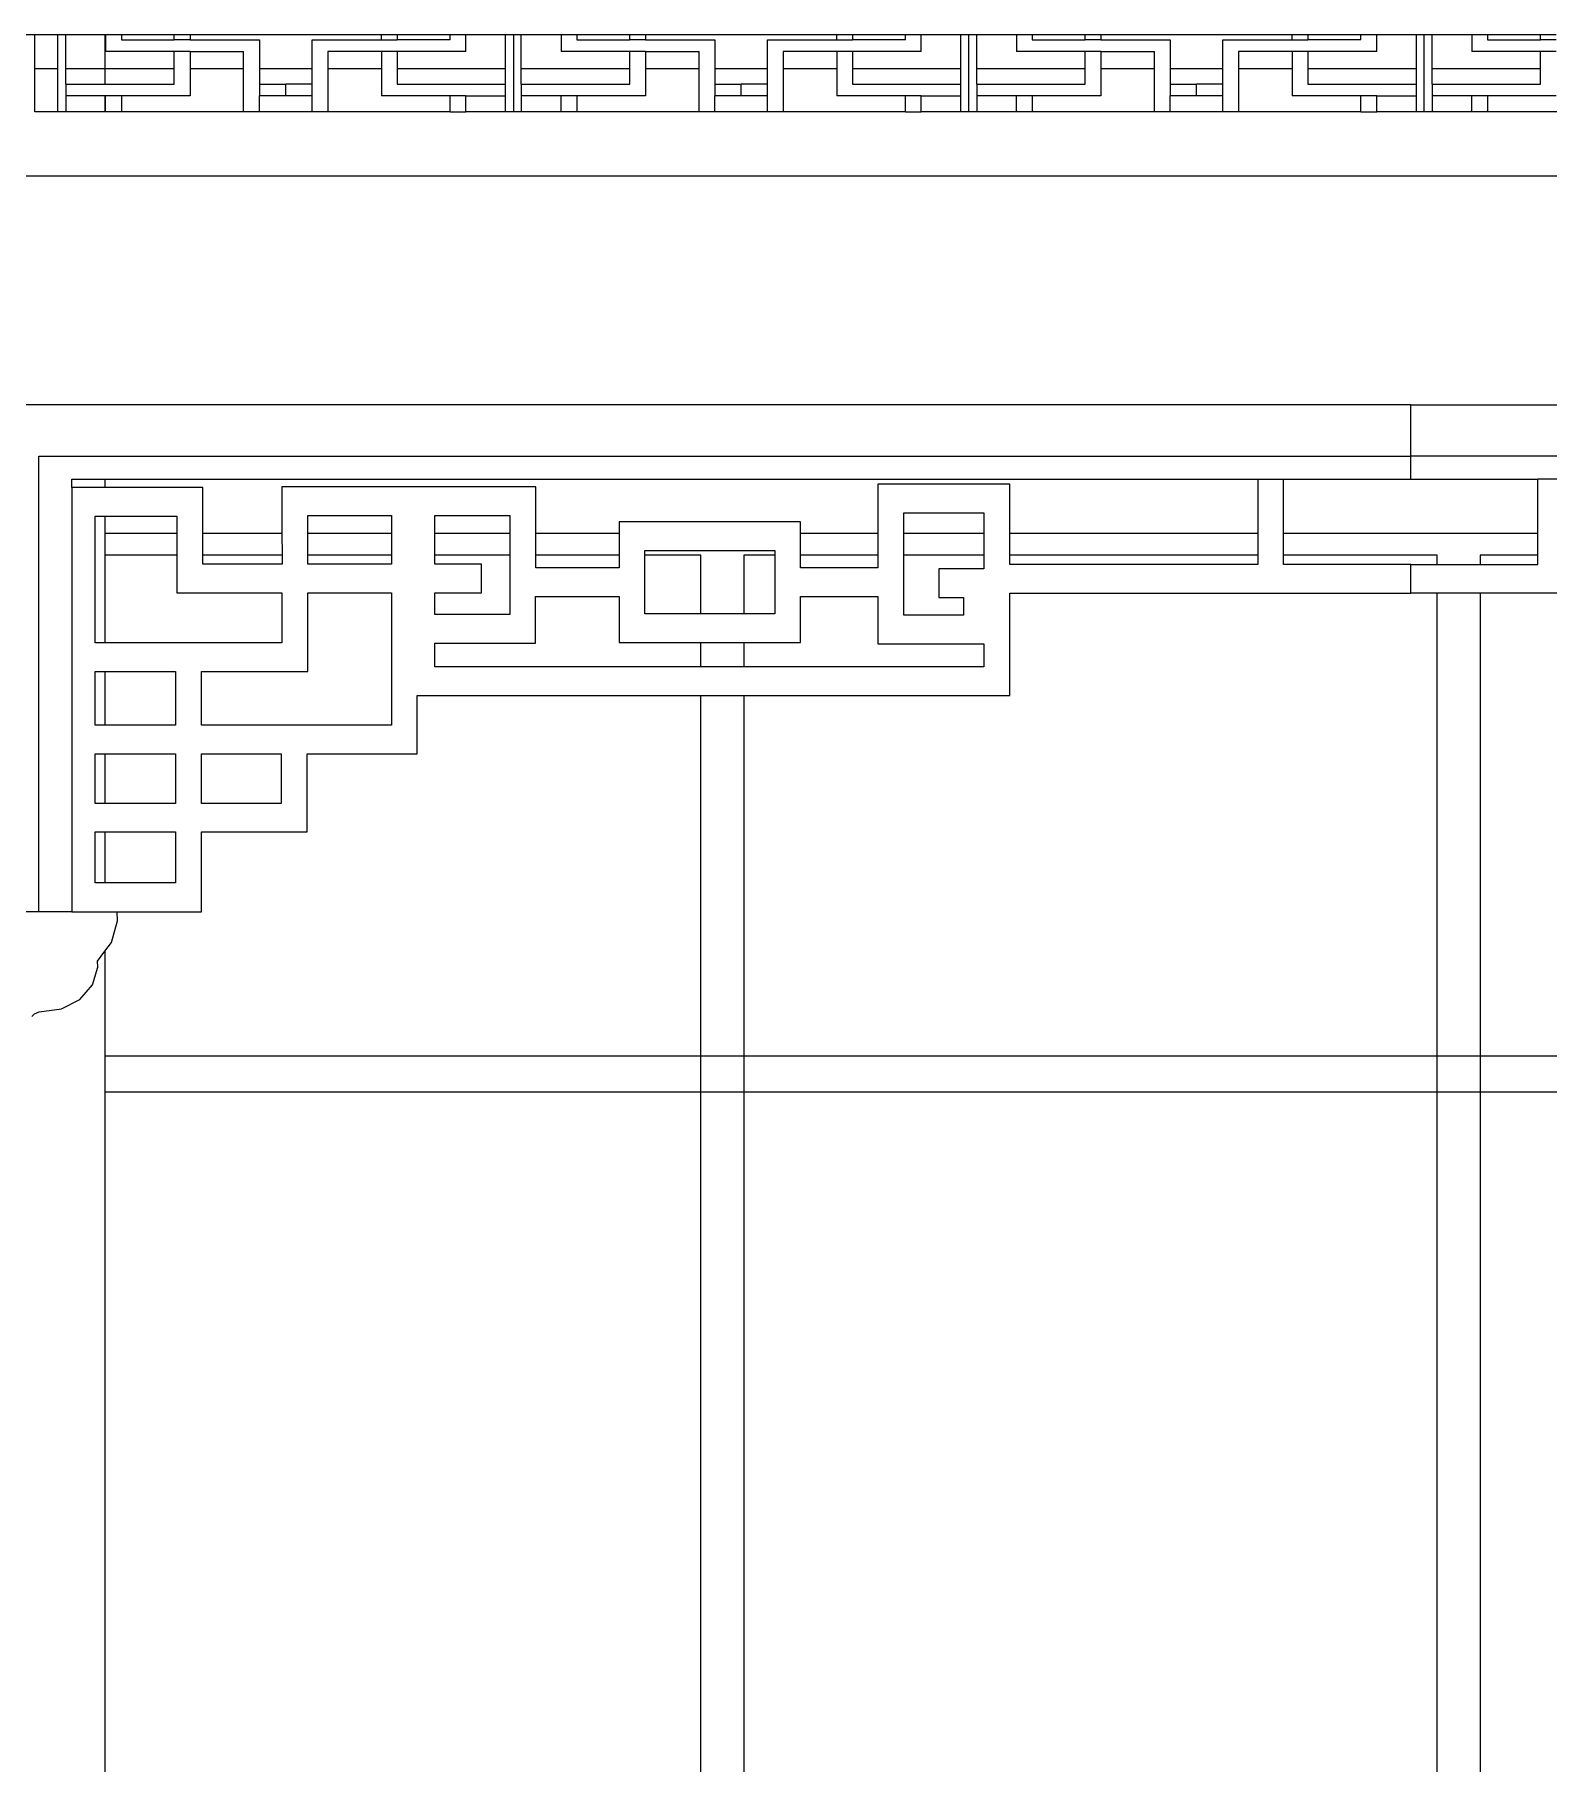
# Model space of a CAD drawing. Extents: x -24961 to 905641, y -154323 to 635957.
# Drawn here: x 414530 to 416646, y -117991 to -115574 of the extents above; entities that cross this region are included whole.
import ezdxf

# ---------------------------------------------------------------- set-up
doc = ezdxf.new("R2010")
doc.units = 0
doc.header["$LTSCALE"] = 1000
doc.header["$MEASUREMENT"] = 0
doc.layers.add('窗', color=154, linetype='Continuous')

msp = doc.modelspace()

# ---------------------------------------------------------------- linework, layer by layer
for p, q in [((414474.4, -115574.5), (414530, -115574.5)), ((414530, -115621.9), (414530, -115574.5)), ((414530, -115574.5), (414562.5, -115574.5)), ((414562.5, -115621.9), (414562.5, -115574.5)), ((414562.5, -115574.5), (414573.5, -115574.5)), ((414573.5, -115621.9), (414573.5, -115574.5)), ((414573.5, -115574.5), (414628.2, -115574.5)), ((414628.2, -115574.5), (414628.2, -115621.9)), ((414628.2, -115574.5), (414629, -115574.5)), ((414629, -115574.5), (414629, -115598.1)), ((414629, -115574.5), (414651.1, -115574.5)), ((414651.1, -115574.5), (414651.1, -115581.6)), ((414651.1, -115574.5), (414725, -115574.5)), ((414651.1, -115581.6), (414725, -115581.6)), ((414725, -115581.6), (414725, -115574.5)), ((414725, -115574.5), (414747.1, -115574.5)), ((414747.1, -115581.6), (414725, -115581.6)), ((414747.1, -115574.5), (414747.1, -115581.6)), ((414747.1, -115574.5), (415014.5, -115574.5)), ((414747.1, -115581.6), (414844, -115581.6)), ((414844, -115581.6), (414844, -115621.9)), ((414917.6, -115581.6), (415014.5, -115581.6)), ((414917.6, -115621.9), (414917.6, -115581.6)), ((415014.5, -115581.6), (415014.5, -115574.5)), ((415014.5, -115574.5), (415036.5, -115574.5)), ((415014.5, -115581.6), (415036.5, -115581.6)), ((415036.5, -115574.5), (415036.5, -115581.6)), ((415036.5, -115574.5), (415110.5, -115574.5)), ((415110.5, -115581.6), (415036.5, -115581.6)), ((415110.5, -115581.6), (415110.5, -115574.5)), ((415110.5, -115574.5), (415132.5, -115574.5)), ((415132.5, -115598.1), (415132.5, -115574.5)), ((415132.5, -115574.5), (415188, -115574.5)), ((415188, -115621.9), (415188, -115574.5)), ((415188, -115574.5), (415199, -115574.5)), ((415199, -115574.5), (415199, -115682.4)), ((415199, -115574.5), (415210.1, -115574.5)), ((415210.1, -115621.9), (415210.1, -115574.5)), ((415210.1, -115574.5), (415265.6, -115574.5)), ((415265.6, -115574.5), (415265.6, -115598.1)), ((415265.6, -115574.5), (415287.6, -115574.5)), ((415287.6, -115574.5), (415287.6, -115581.6)), ((415287.6, -115574.5), (415361.6, -115574.5)), ((415287.6, -115581.6), (415361.6, -115581.6)), ((415361.6, -115581.6), (415361.6, -115574.5)), ((415361.6, -115574.5), (415383.6, -115574.5)), ((415383.6, -115581.6), (415361.6, -115581.6)), ((415383.6, -115574.5), (415383.6, -115581.6)), ((415383.6, -115574.5), (415651, -115574.5)), ((415383.6, -115581.6), (415480.5, -115581.6)), ((415480.5, -115581.6), (415480.5, -115621.9)), ((415554.1, -115581.6), (415651, -115581.6)), ((415554.1, -115621.9), (415554.1, -115581.6)), ((415651, -115581.6), (415651, -115574.5)), ((415651, -115574.5), (415673.1, -115574.5)), ((415651, -115581.6), (415673.1, -115581.6)), ((415673.1, -115574.5), (415673.1, -115581.6)), ((415673.1, -115574.5), (415747, -115574.5)), ((415747, -115581.6), (415673.1, -115581.6)), ((415747, -115581.6), (415747, -115574.5)), ((415747, -115574.5), (415769.1, -115574.5)), ((415769.1, -115598.1), (415769.1, -115574.5)), ((415769.1, -115574.5), (415824.6, -115574.5)), ((415824.6, -115621.9), (415824.6, -115574.5)), ((415824.6, -115574.5), (415835.6, -115574.5)), ((415835.6, -115682.4), (415835.6, -115574.5)), ((415835.6, -115574.5), (415846.6, -115574.5)), ((415846.6, -115621.9), (415846.6, -115574.5)), ((415846.6, -115574.5), (415902.1, -115574.5)), ((415902.1, -115574.5), (415902.1, -115598.1)), ((415902.1, -115574.5), (415924.2, -115574.5)), ((415924.2, -115574.5), (415924.2, -115581.6)), ((415924.2, -115574.5), (415998.1, -115574.5)), ((415924.2, -115581.6), (415998.1, -115581.6)), ((415998.1, -115581.6), (415998.1, -115574.5)), ((415998.1, -115574.5), (416020.2, -115574.5)), ((416020.2, -115581.6), (415998.1, -115581.6)), ((416020.2, -115574.5), (416020.2, -115581.6)), ((416020.2, -115574.5), (416287.6, -115574.5)), ((416020.2, -115581.6), (416117.1, -115581.6)), ((416117.1, -115581.6), (416117.1, -115621.9)), ((416190.7, -115581.6), (416287.6, -115581.6)), ((416190.7, -115621.9), (416190.7, -115581.6)), ((416287.6, -115581.6), (416287.6, -115574.5)), ((416287.6, -115574.5), (416309.6, -115574.5)), ((416287.6, -115581.6), (416309.6, -115581.6)), ((416309.6, -115574.5), (416309.6, -115581.6)), ((416309.6, -115574.5), (416383.6, -115574.5)), ((416383.6, -115581.6), (416309.6, -115581.6)), ((416383.6, -115581.6), (416383.6, -115574.5)), ((416383.6, -115574.5), (416405.7, -115574.5)), ((416405.7, -115598.1), (416405.7, -115574.5)), ((416405.7, -115574.5), (416461.1, -115574.5)), ((416461.1, -115621.9), (416461.1, -115574.5)), ((416461.1, -115574.5), (416472.2, -115574.5)), ((416472.2, -115682.4), (416472.2, -115574.5)), ((416472.2, -115574.5), (416483.2, -115574.5)), ((416483.2, -115621.9), (416483.2, -115574.5)), ((416483.2, -115574.5), (416538.7, -115574.5)), ((416538.7, -115574.5), (416538.7, -115598.1)), ((416538.7, -115574.5), (416560.7, -115574.5)), ((416560.7, -115574.5), (416560.7, -115581.6)), ((416560.7, -115574.5), (416634.7, -115574.5)), ((416560.7, -115581.6), (416634.7, -115581.6)), ((416634.7, -115581.6), (416634.7, -115574.5)), ((416634.7, -115574.5), (416656.7, -115574.5)), ((416656.7, -115581.6), (416634.7, -115581.6)), ((414725, -115598.1), (414629, -115598.1)), ((414747.1, -115598.1), (414725, -115598.1)), ((414725, -115621.9), (414725, -115598.1)), ((414747.1, -115598.1), (414747.1, -115621.9)), ((414747.1, -115598.1), (414821.9, -115598.1)), ((414821.9, -115621.9), (414821.9, -115598.1)), ((415014.5, -115598.1), (414939.6, -115598.1)), ((414939.6, -115598.1), (414939.6, -115621.9)), ((415036.5, -115598.1), (415014.5, -115598.1)), ((415014.5, -115598.1), (415014.5, -115621.9)), ((415132.5, -115598.1), (415036.5, -115598.1)), ((415036.5, -115598.1), (415036.5, -115621.9)), ((415361.6, -115598.1), (415265.6, -115598.1)), ((415383.6, -115598.1), (415361.6, -115598.1)), ((415361.6, -115621.9), (415361.6, -115598.1)), ((415383.6, -115598.1), (415383.6, -115621.9)), ((415383.6, -115598.1), (415458.5, -115598.1)), ((415458.5, -115621.9), (415458.5, -115598.1)), ((415651, -115598.1), (415576.2, -115598.1)), ((415576.2, -115598.1), (415576.2, -115621.9)), ((415673.1, -115598.1), (415651, -115598.1)), ((415651, -115598.1), (415651, -115621.9)), ((415769.1, -115598.1), (415673.1, -115598.1)), ((415673.1, -115598.1), (415673.1, -115621.9)), ((415998.1, -115598.1), (415902.1, -115598.1)), ((416020.2, -115598.1), (415998.1, -115598.1)), ((415998.1, -115621.9), (415998.1, -115598.1)), ((416020.2, -115598.1), (416020.2, -115621.9)), ((416020.2, -115598.1), (416095, -115598.1)), ((416095, -115621.9), (416095, -115598.1)), ((416287.6, -115598.1), (416212.7, -115598.1)), ((416212.7, -115598.1), (416212.7, -115621.9)), ((416309.6, -115598.1), (416287.6, -115598.1)), ((416287.6, -115598.1), (416287.6, -115621.9)), ((416405.7, -115598.1), (416309.6, -115598.1)), ((416309.6, -115598.1), (416309.6, -115621.9)), ((416634.7, -115598.1), (416538.7, -115598.1)), ((416656.7, -115598.1), (416634.7, -115598.1)), ((416634.7, -115621.9), (416634.7, -115598.1)), ((414530, -115621.9), (414562.5, -115621.9)), ((414530, -115682.4), (414530, -115621.9)), ((414562.5, -115682.4), (414562.5, -115621.9)), ((414573.5, -115643.7), (414573.5, -115621.9)), ((414573.5, -115621.9), (414628.2, -115621.9)), ((414628.2, -115621.9), (414725, -115621.9)), ((414628.2, -115621.9), (414628.2, -115643.7)), ((414725, -115643.7), (414725, -115621.9)), ((414747.1, -115621.9), (414821.9, -115621.9)), ((414747.1, -115621.9), (414747.1, -115660.2)), ((414821.9, -115682.4), (414821.9, -115621.9)), ((414844, -115621.9), (414917.6, -115621.9)), ((414844, -115621.9), (414844, -115643.7)), ((414917.6, -115643.7), (414917.6, -115621.9)), ((414939.6, -115621.9), (415014.5, -115621.9)), ((414939.6, -115621.9), (414939.6, -115682.4)), ((415014.5, -115621.9), (415014.5, -115660.2)), ((415036.5, -115621.9), (415188, -115621.9)), ((415036.5, -115621.9), (415036.5, -115643.7)), ((415188, -115643.7), (415188, -115621.9)), ((415210.1, -115621.9), (415361.6, -115621.9)), ((415210.1, -115643.7), (415210.1, -115621.9)), ((415361.6, -115643.7), (415361.6, -115621.9)), ((415383.6, -115621.9), (415458.5, -115621.9)), ((415383.6, -115621.9), (415383.6, -115660.2)), ((415458.5, -115682.4), (415458.5, -115621.9)), ((415480.5, -115621.9), (415554.1, -115621.9)), ((415480.5, -115621.9), (415480.5, -115643.7)), ((415554.1, -115643.7), (415554.1, -115621.9)), ((415576.2, -115621.9), (415651, -115621.9)), ((415576.2, -115621.9), (415576.2, -115682.4)), ((415651, -115621.9), (415651, -115660.2)), ((415673.1, -115621.9), (415824.6, -115621.9)), ((415673.1, -115621.9), (415673.1, -115643.7)), ((415824.6, -115643.7), (415824.6, -115621.9)), ((415846.6, -115621.9), (415998.1, -115621.9)), ((415846.6, -115643.7), (415846.6, -115621.9)), ((415998.1, -115643.7), (415998.1, -115621.9)), ((416020.2, -115621.9), (416095, -115621.9)), ((416020.2, -115621.9), (416020.2, -115660.2)), ((416095, -115682.4), (416095, -115621.9)), ((416117.1, -115621.9), (416190.7, -115621.9)), ((416117.1, -115621.9), (416117.1, -115643.7)), ((416190.7, -115643.7), (416190.7, -115621.9)), ((416212.7, -115621.9), (416287.6, -115621.9)), ((416212.7, -115621.9), (416212.7, -115682.4)), ((416287.6, -115621.9), (416287.6, -115660.2)), ((416309.6, -115621.9), (416461.1, -115621.9)), ((416309.6, -115621.9), (416309.6, -115643.7)), ((416461.1, -115643.7), (416461.1, -115621.9)), ((416483.2, -115621.9), (416634.7, -115621.9)), ((416483.2, -115643.7), (416483.2, -115621.9)), ((416634.7, -115643.7), (416634.7, -115621.9)), ((414573.5, -115643.7), (414573.5, -115660.2)), ((414573.5, -115643.7), (414628.2, -115643.7)), ((414573.5, -115660.2), (414573.5, -115682.4)), ((414628.2, -115660.2), (414573.5, -115660.2)), ((414628.2, -115643.7), (414725, -115643.7)), ((414628.2, -115660.2), (414628.2, -115682.4)), ((414629, -115660.2), (414628.2, -115660.2)), ((414651.1, -115660.2), (414629, -115660.2)), ((414629, -115682.4), (414629, -115660.2)), ((414747.1, -115660.2), (414651.1, -115660.2)), ((414651.1, -115660.2), (414651.1, -115682.4)), ((414844, -115643.7), (414844, -115660.2)), ((414844, -115643.7), (414880.8, -115643.7)), ((414844, -115682.4), (414844, -115660.2)), ((414880.8, -115660.2), (414844, -115660.2)), ((414917.6, -115643.7), (414880.8, -115643.7)), ((414880.8, -115660.2), (414880.8, -115643.7)), ((414917.6, -115660.2), (414880.8, -115660.2)), ((414917.6, -115660.2), (414917.6, -115643.7)), ((414917.6, -115682.4), (414917.6, -115660.2)), ((415110.5, -115660.2), (415014.5, -115660.2)), ((415036.5, -115643.7), (415188, -115643.7)), ((415110.5, -115682.4), (415110.5, -115660.2)), ((415132.5, -115660.2), (415110.5, -115660.2)), ((415132.5, -115660.2), (415188, -115660.2)), ((415132.5, -115682.4), (415132.5, -115660.2)), ((415188, -115660.2), (415188, -115643.7)), ((415188, -115682.4), (415188, -115660.2)), ((415210.1, -115643.7), (415210.1, -115660.2)), ((415210.1, -115643.7), (415361.6, -115643.7)), ((415210.1, -115660.2), (415210.1, -115682.4)), ((415265.6, -115660.2), (415210.1, -115660.2)), ((415287.6, -115660.2), (415265.6, -115660.2)), ((415265.6, -115682.4), (415265.6, -115660.2)), ((415383.6, -115660.2), (415287.6, -115660.2)), ((415287.6, -115660.2), (415287.6, -115682.4)), ((415480.5, -115643.7), (415480.5, -115660.2)), ((415480.5, -115643.7), (415517.3, -115643.7)), ((415480.5, -115682.4), (415480.5, -115660.2)), ((415517.3, -115660.2), (415480.5, -115660.2)), ((415554.1, -115643.7), (415517.3, -115643.7)), ((415517.3, -115660.2), (415517.3, -115643.7)), ((415554.1, -115660.2), (415517.3, -115660.2)), ((415554.1, -115660.2), (415554.1, -115643.7)), ((415554.1, -115682.4), (415554.1, -115660.2)), ((415747, -115660.2), (415651, -115660.2)), ((415673.1, -115643.7), (415824.6, -115643.7)), ((415747, -115682.4), (415747, -115660.2)), ((415769.1, -115660.2), (415747, -115660.2)), ((415769.1, -115660.2), (415824.6, -115660.2)), ((415769.1, -115682.4), (415769.1, -115660.2)), ((415824.6, -115660.2), (415824.6, -115643.7)), ((415824.6, -115682.4), (415824.6, -115660.2)), ((415846.6, -115643.7), (415846.6, -115660.2)), ((415846.6, -115643.7), (415998.1, -115643.7)), ((415846.6, -115660.2), (415846.6, -115682.4)), ((415902.1, -115660.2), (415846.6, -115660.2)), ((415924.2, -115660.2), (415902.1, -115660.2)), ((415902.1, -115682.4), (415902.1, -115660.2)), ((416020.2, -115660.2), (415924.2, -115660.2)), ((415924.2, -115660.2), (415924.2, -115682.4)), ((416117.1, -115643.7), (416117.1, -115660.2)), ((416117.1, -115643.7), (416153.9, -115643.7)), ((416117.1, -115682.4), (416117.1, -115660.2)), ((416153.9, -115660.2), (416117.1, -115660.2)), ((416190.7, -115643.7), (416153.9, -115643.7)), ((416153.9, -115660.2), (416153.9, -115643.7)), ((416190.7, -115660.2), (416153.9, -115660.2)), ((416190.7, -115660.2), (416190.7, -115643.7)), ((416190.7, -115682.4), (416190.7, -115660.2)), ((416383.6, -115660.2), (416287.6, -115660.2)), ((416309.6, -115643.7), (416461.1, -115643.7)), ((416383.6, -115682.4), (416383.6, -115660.2)), ((416405.7, -115660.2), (416383.6, -115660.2)), ((416405.7, -115660.2), (416461.1, -115660.2)), ((416405.7, -115682.4), (416405.7, -115660.2)), ((416461.1, -115660.2), (416461.1, -115643.7)), ((416461.1, -115682.4), (416461.1, -115660.2)), ((416483.2, -115643.7), (416483.2, -115660.2)), ((416483.2, -115643.7), (416634.7, -115643.7)), ((416483.2, -115660.2), (416483.2, -115682.4)), ((416538.7, -115660.2), (416483.2, -115660.2)), ((416560.7, -115660.2), (416538.7, -115660.2)), ((416538.7, -115682.4), (416538.7, -115660.2)), ((416656.7, -115660.2), (416560.7, -115660.2)), ((416560.7, -115660.2), (416560.7, -115682.4)), ((414562.5, -115682.4), (414530, -115682.4)), ((414573.5, -115682.4), (414562.5, -115682.4)), ((414628.2, -115682.4), (414573.5, -115682.4)), ((414629, -115682.4), (414628.2, -115682.4)), ((414651.1, -115682.4), (414629, -115682.4)), ((414821.9, -115682.4), (414651.1, -115682.4)), ((414844, -115682.4), (414821.9, -115682.4)), ((414917.6, -115682.4), (414844, -115682.4)), ((414939.6, -115682.4), (414917.6, -115682.4)), ((415110.5, -115682.4), (414939.6, -115682.4)), ((415110.5, -115682.4), (415132.5, -115682.4)), ((415188, -115682.4), (415132.5, -115682.4)), ((415199, -115682.4), (415188, -115682.4)), ((415210.1, -115682.4), (415199, -115682.4)), ((415265.6, -115682.4), (415210.1, -115682.4)), ((415287.6, -115682.4), (415265.6, -115682.4)), ((415458.5, -115682.4), (415287.6, -115682.4)), ((415480.5, -115682.4), (415458.5, -115682.4)), ((415554.1, -115682.4), (415480.5, -115682.4)), ((415576.2, -115682.4), (415554.1, -115682.4)), ((415747, -115682.4), (415576.2, -115682.4)), ((415747, -115682.4), (415769.1, -115682.4)), ((415824.6, -115682.4), (415769.1, -115682.4)), ((415835.6, -115682.4), (415824.6, -115682.4)), ((415846.6, -115682.4), (415835.6, -115682.4)), ((415902.1, -115682.4), (415846.6, -115682.4)), ((415924.2, -115682.4), (415902.1, -115682.4)), ((416095, -115682.4), (415924.2, -115682.4)), ((416117.1, -115682.4), (416095, -115682.4)), ((416190.7, -115682.4), (416117.1, -115682.4)), ((416212.7, -115682.4), (416190.7, -115682.4)), ((416383.6, -115682.4), (416212.7, -115682.4)), ((416383.6, -115682.4), (416405.7, -115682.4)), ((416461.1, -115682.4), (416405.7, -115682.4)), ((416472.2, -115682.4), (416461.1, -115682.4)), ((416483.2, -115682.4), (416472.2, -115682.4)), ((416538.7, -115682.4), (416483.2, -115682.4)), ((416560.7, -115682.4), (416538.7, -115682.4)), ((416731.6, -115682.4), (416560.7, -115682.4)), ((414474.4, -115771.9), (418435.7, -115771.9)), ((416453.2, -116091.9), (414471.2, -116091.9)), ((416453.2, -116163.9), (416453.2, -116091.9)), ((416453.2, -116091.9), (418435.7, -116091.9)), ((414535.9, -116163.9), (416453.2, -116163.9)), ((414535.9, -116800.6), (414535.9, -116163.9)), ((416453.2, -116195.9), (416453.2, -116163.9)), ((418370.4, -116163.9), (416453.2, -116163.9)), ((414581.9, -116207.5), (414581.9, -116195.9)), ((414581.9, -116195.9), (414628.2, -116195.9)), ((414628.2, -116195.9), (414628.2, -116207.5)), ((414628.2, -116195.9), (416239.5, -116195.9)), ((416239.5, -116195.9), (416275.5, -116195.9)), ((416239.5, -116195.9), (416239.5, -116271.9)), ((416275.5, -116271.9), (416275.5, -116195.9)), ((416275.5, -116195.9), (416453.2, -116195.9)), ((416453.2, -116195.9), (416630.9, -116195.9)), ((416630.9, -116271.9), (416630.9, -116195.9)), ((416666.8, -116195.9), (416630.9, -116195.9)), ((414581.9, -116207.5), (414581.9, -116800.6)), ((414628.2, -116207.5), (414581.9, -116207.5)), ((414764.8, -116207.5), (414628.2, -116207.5)), ((414764.8, -116271.9), (414764.8, -116207.5)), ((415230.2, -116206.6), (414875.5, -116206.6)), ((414875.5, -116206.6), (414875.5, -116271.9)), ((415230.2, -116271.9), (415230.2, -116206.6)), ((415892.7, -116202.8), (415708.6, -116202.8)), ((415708.6, -116202.8), (415708.6, -116271.9)), ((415892.7, -116271.9), (415892.7, -116202.8)), ((415744.6, -116242.8), (415856.7, -116242.8)), ((415744.6, -116271.9), (415744.6, -116242.8)), ((415856.7, -116242.8), (415856.7, -116271.9)), ((414614.4, -116424.6), (414614.4, -116247.5)), ((414614.4, -116247.5), (414628.2, -116247.5)), ((414628.2, -116247.5), (414728.8, -116247.5)), ((414628.2, -116247.5), (414628.2, -116271.9)), ((414728.8, -116247.5), (414728.8, -116271.9)), ((414911.5, -116246.6), (415028.5, -116246.6)), ((414911.5, -116271.9), (414911.5, -116246.6)), ((415028.5, -116246.6), (415028.5, -116271.9)), ((415089.1, -116246.6), (415194.2, -116246.6)), ((415089.1, -116271.9), (415089.1, -116246.6)), ((415194.2, -116246.6), (415194.2, -116271.9)), ((415600.3, -116255.6), (415346.7, -116255.6)), ((415346.7, -116255.6), (415346.7, -116271.9)), ((415600.3, -116271.9), (415600.3, -116255.6)), ((414728.8, -116271.9), (414628.2, -116271.9)), ((414628.2, -116271.9), (414628.2, -116301.9)), ((414728.8, -116271.9), (414728.8, -116301.9)), ((414875.5, -116271.9), (414764.8, -116271.9)), ((414764.8, -116301.9), (414764.8, -116271.9)), ((414875.5, -116271.9), (414875.6, -116301.9)), ((415028.5, -116271.9), (414911.5, -116271.9)), ((414911.5, -116301.9), (414911.5, -116271.9)), ((415028.5, -116271.9), (415028.5, -116301.9)), ((415194.2, -116271.9), (415089.1, -116271.9)), ((415089.1, -116301.9), (415089.1, -116271.9)), ((415194.2, -116271.9), (415194.2, -116301.9)), ((415346.7, -116271.9), (415230.2, -116271.9)), ((415230.2, -116301.9), (415230.2, -116271.9)), ((415346.7, -116271.9), (415346.7, -116301.9)), ((415708.6, -116271.9), (415600.3, -116271.9)), ((415600.3, -116301.9), (415600.3, -116271.9)), ((415708.6, -116271.9), (415708.6, -116301.9)), ((415856.7, -116271.9), (415744.6, -116271.9)), ((415744.6, -116301.9), (415744.6, -116271.9)), ((415856.7, -116271.9), (415856.7, -116301.9)), ((416239.5, -116271.9), (415892.7, -116271.9)), ((415892.7, -116301.9), (415892.7, -116271.9)), ((416239.5, -116271.9), (416239.5, -116301.9)), ((416630.9, -116271.9), (416275.5, -116271.9)), ((416275.5, -116301.9), (416275.5, -116271.9)), ((416630.9, -116301.9), (416630.9, -116271.9)), ((414728.8, -116301.9), (414628.2, -116301.9)), ((414628.2, -116301.9), (414628.2, -116424.6)), ((414728.8, -116301.9), (414728.8, -116354.8)), ((414875.6, -116301.9), (414764.8, -116301.9)), ((414764.8, -116314.8), (414764.8, -116301.9)), ((414875.6, -116314.8), (414764.8, -116314.8)), ((414875.6, -116301.9), (414875.6, -116314.8)), ((415028.5, -116301.9), (414911.5, -116301.9)), ((414911.5, -116314.8), (414911.5, -116301.9)), ((415028.5, -116314.8), (414911.5, -116314.8)), ((415028.5, -116301.9), (415028.5, -116314.8)), ((415194.2, -116301.9), (415089.1, -116301.9)), ((415089.1, -116314.8), (415089.1, -116301.9)), ((415154.5, -116314.8), (415089.1, -116314.8)), ((415154.5, -116354.8), (415154.5, -116314.8)), ((415194.2, -116301.9), (415194.2, -116385)), ((415346.7, -116301.9), (415230.2, -116301.9)), ((415230.2, -116319.8), (415230.2, -116301.9)), ((415346.7, -116301.9), (415346.7, -116319.8)), ((415382.6, -116295.6), (415564.4, -116295.6)), ((415382.6, -116301.9), (415382.6, -116295.6)), ((415460.9, -116301.9), (415382.6, -116301.9)), ((415382.6, -116383.9), (415382.6, -116301.9)), ((415460.9, -116383.9), (415460.9, -116301.9)), ((415521.2, -116301.9), (415521.2, -116383.9)), ((415564.4, -116301.9), (415521.2, -116301.9)), ((415564.4, -116295.6), (415564.4, -116301.9)), ((415564.4, -116301.9), (415564.4, -116383.9)), ((415708.6, -116301.9), (415600.3, -116301.9)), ((415600.3, -116319.8), (415600.3, -116301.9)), ((415708.6, -116301.9), (415708.6, -116319.8)), ((415856.7, -116301.9), (415744.6, -116301.9)), ((415744.6, -116386.1), (415744.6, -116301.9)), ((415856.7, -116301.9), (415856.7, -116321.1)), ((416239.5, -116301.9), (415892.7, -116301.9)), ((415892.7, -116315.1), (415892.7, -116301.9)), ((416239.5, -116315.1), (415892.7, -116315.1)), ((416239.5, -116301.9), (416239.5, -116315.1)), ((416490, -116301.9), (416275.5, -116301.9)), ((416275.5, -116315.1), (416275.5, -116301.9)), ((416453.2, -116315.1), (416275.5, -116315.1)), ((416453.2, -116355.1), (416453.2, -116315.1)), ((416453.2, -116315.1), (416490, -116315.1)), ((416490, -116315.1), (416490, -116301.9)), ((416490, -116315.1), (416550.2, -116315.1)), ((416550.2, -116301.9), (416550.2, -116315.1)), ((416630.9, -116301.9), (416550.2, -116301.9)), ((416550.2, -116315.1), (416630.9, -116315.1)), ((416630.9, -116315.1), (416630.9, -116301.9)), ((415346.7, -116319.8), (415230.2, -116319.8)), ((415708.6, -116319.8), (415600.3, -116319.8)), ((415793.8, -116321.1), (415793.8, -116361.1)), ((415856.7, -116321.1), (415793.8, -116321.1)), ((414728.8, -116354.8), (414875.5, -116354.8)), ((414875.5, -116354.8), (414875.5, -116424.6)), ((414911.5, -116354.8), (415028.5, -116354.8)), ((414911.5, -116464.6), (414911.5, -116354.8)), ((415028.5, -116354.8), (415028.5, -116539.6)), ((415089.1, -116354.8), (415154.5, -116354.8)), ((415089.1, -116385), (415089.1, -116354.8)), ((415230.1, -116359.8), (415346.7, -116359.8)), ((415230.1, -116425), (415230.1, -116359.8)), ((415346.7, -116359.8), (415346.7, -116423.9)), ((415600.3, -116359.8), (415708.6, -116359.8)), ((415600.3, -116423.9), (415600.3, -116359.8)), ((415708.6, -116359.8), (415708.6, -116426.1)), ((415793.8, -116361.1), (415828.2, -116361.1)), ((415828.2, -116361.1), (415828.2, -116386.1)), ((415892.7, -116355.1), (416453.2, -116355.1)), ((415892.7, -116498.1), (415892.7, -116355.1)), ((416490, -116355.1), (416453.2, -116355.1)), ((416550.2, -116355.1), (416490, -116355.1)), ((417013.7, -116355.1), (416550.2, -116355.1)), ((415194.2, -116385), (415089.1, -116385)), ((415460.9, -116383.9), (415382.6, -116383.9)), ((415521.2, -116383.9), (415460.9, -116383.9)), ((415564.4, -116383.9), (415521.2, -116383.9)), ((415828.2, -116386.1), (415744.6, -116386.1)), ((414628.2, -116424.6), (414614.4, -116424.6)), ((414875.5, -116424.6), (414628.2, -116424.6)), ((415089.1, -116425), (415230.1, -116425)), ((415089.1, -116458.1), (415089.1, -116425)), ((415346.7, -116423.9), (415460.9, -116423.9)), ((415460.9, -116458.1), (415460.9, -116423.9)), ((415460.9, -116423.9), (415521.2, -116423.9)), ((415521.2, -116423.9), (415521.2, -116458.1)), ((415521.2, -116423.9), (415600.3, -116423.9)), ((415708.6, -116426.1), (415856.7, -116426.1)), ((415856.7, -116426.1), (415856.7, -116458.1)), ((415460.9, -116458.1), (415089.1, -116458.1)), ((415521.2, -116458.1), (415460.9, -116458.1)), ((415856.7, -116458.1), (415521.2, -116458.1)), ((414614.4, -116539.6), (414614.4, -116464.6)), ((414614.4, -116464.6), (414628.2, -116464.6)), ((414628.2, -116464.6), (414628.2, -116539.6)), ((414628.2, -116464.6), (414726.9, -116464.6)), ((414726.9, -116464.6), (414726.9, -116539.6)), ((414762.9, -116464.6), (414911.5, -116464.6)), ((414762.9, -116539.6), (414762.9, -116464.6)), ((415064.4, -116579.6), (415064.4, -116498.1)), ((415064.4, -116498.1), (415460.9, -116498.1)), ((415460.9, -116498.1), (415521.2, -116498.1)), ((415521.2, -116498.1), (415892.7, -116498.1)), ((414628.2, -116539.6), (414614.4, -116539.6)), ((414726.9, -116539.6), (414628.2, -116539.6)), ((415028.5, -116539.6), (414762.9, -116539.6)), ((414614.4, -116648.9), (414614.4, -116579.6)), ((414614.4, -116579.6), (414628.2, -116579.6)), ((414628.2, -116579.6), (414628.2, -116648.9)), ((414628.2, -116579.6), (414726.9, -116579.6)), ((414726.9, -116579.6), (414726.9, -116648.9)), ((414762.9, -116579.6), (414874.6, -116579.6)), ((414762.9, -116648.9), (414762.9, -116579.6)), ((414874.6, -116579.6), (414874.6, -116648.9)), ((414910.6, -116579.6), (415064.4, -116579.6)), ((414910.6, -116688.9), (414910.6, -116579.6)), ((414628.2, -116648.9), (414614.4, -116648.9)), ((414726.9, -116648.9), (414628.2, -116648.9)), ((414874.6, -116648.9), (414762.9, -116648.9)), ((414614.4, -116760), (414614.4, -116688.9)), ((414614.4, -116688.9), (414628.2, -116688.9)), ((414628.2, -116688.9), (414628.2, -116760)), ((414628.2, -116688.9), (414726.9, -116688.9)), ((414726.9, -116688.9), (414726.9, -116760)), ((414762.9, -116688.9), (414910.6, -116688.9)), ((414762.9, -116800.6), (414762.9, -116688.9)), ((414628.2, -116760), (414614.4, -116760)), ((414726.9, -116760), (414628.2, -116760)), ((414535.9, -116800.6), (414473.9, -116800.6)), ((414581.9, -116800.6), (414535.9, -116800.6)), ((414581.9, -116800.6), (414645.3, -116800.6)), ((414637.4, -116843.3), (414645.5, -116813.1)), ((414645.5, -116813.1), (414645.3, -116800.6)), ((414645.3, -116800.6), (414762.9, -116800.6)), ((414628.2, -116855.5), (414637.4, -116843.3)), ((414617.9, -116869.3), (414628.2, -116855.5)), ((414618, -116877.9), (414617.9, -116869.3)), ((414610.7, -116902.6), (414618, -116877.9)), ((414593, -116923.1), (414610.7, -116902.6)), ((414526.1, -116947), (414529.8, -116943.1)), ((414529.8, -116943.1), (414536.2, -116940.4)), ((414536.2, -116940.4), (414567.5, -116936.1)), ((414567.5, -116936.1), (414593, -116923.1))]:
    msp.add_line(p, q)
at = {"layer": '窗'}
for p, q in [((416490, -117001.9), (416490, -116355.1)), ((416550.2, -116355.1), (416550.2, -117001.9)), ((415460.9, -117001.9), (415460.9, -116498.1)), ((415521.2, -116498.1), (415521.2, -117001.9)), ((414628.2, -116855.5), (414628.2, -117001.9)), ((414628.2, -117001.9), (415460.9, -117001.9)), ((414628.2, -117001.9), (414628.2, -117051.9)), ((415460.9, -117051.9), (415460.9, -117001.9)), ((415460.9, -117001.9), (415521.2, -117001.9)), ((415521.2, -117001.9), (415521.2, -117051.9)), ((415521.2, -117001.9), (416490, -117001.9)), ((416490, -117051.9), (416490, -117001.9)), ((416490, -117001.9), (416550.2, -117001.9)), ((416550.2, -117001.9), (416550.2, -117051.9)), ((416550.2, -117001.9), (417519.1, -117001.9)), ((414628.2, -117051.9), (415460.9, -117051.9)), ((414628.2, -117051.9), (414628.2, -120091.9)), ((415460.9, -120091.9), (415460.9, -117051.9)), ((415460.9, -117051.9), (415521.2, -117051.9)), ((415521.2, -117051.9), (416490, -117051.9)), ((415521.2, -117051.9), (415521.2, -120091.9)), ((416490, -120091.9), (416490, -117051.9)), ((416490, -117051.9), (416550.2, -117051.9)), ((416550.2, -117051.9), (417519.1, -117051.9)), ((416550.2, -117051.9), (416550.2, -120091.9))]:
    msp.add_line(p, q, dxfattribs=at)

doc.saveas('drawing.dxf')
